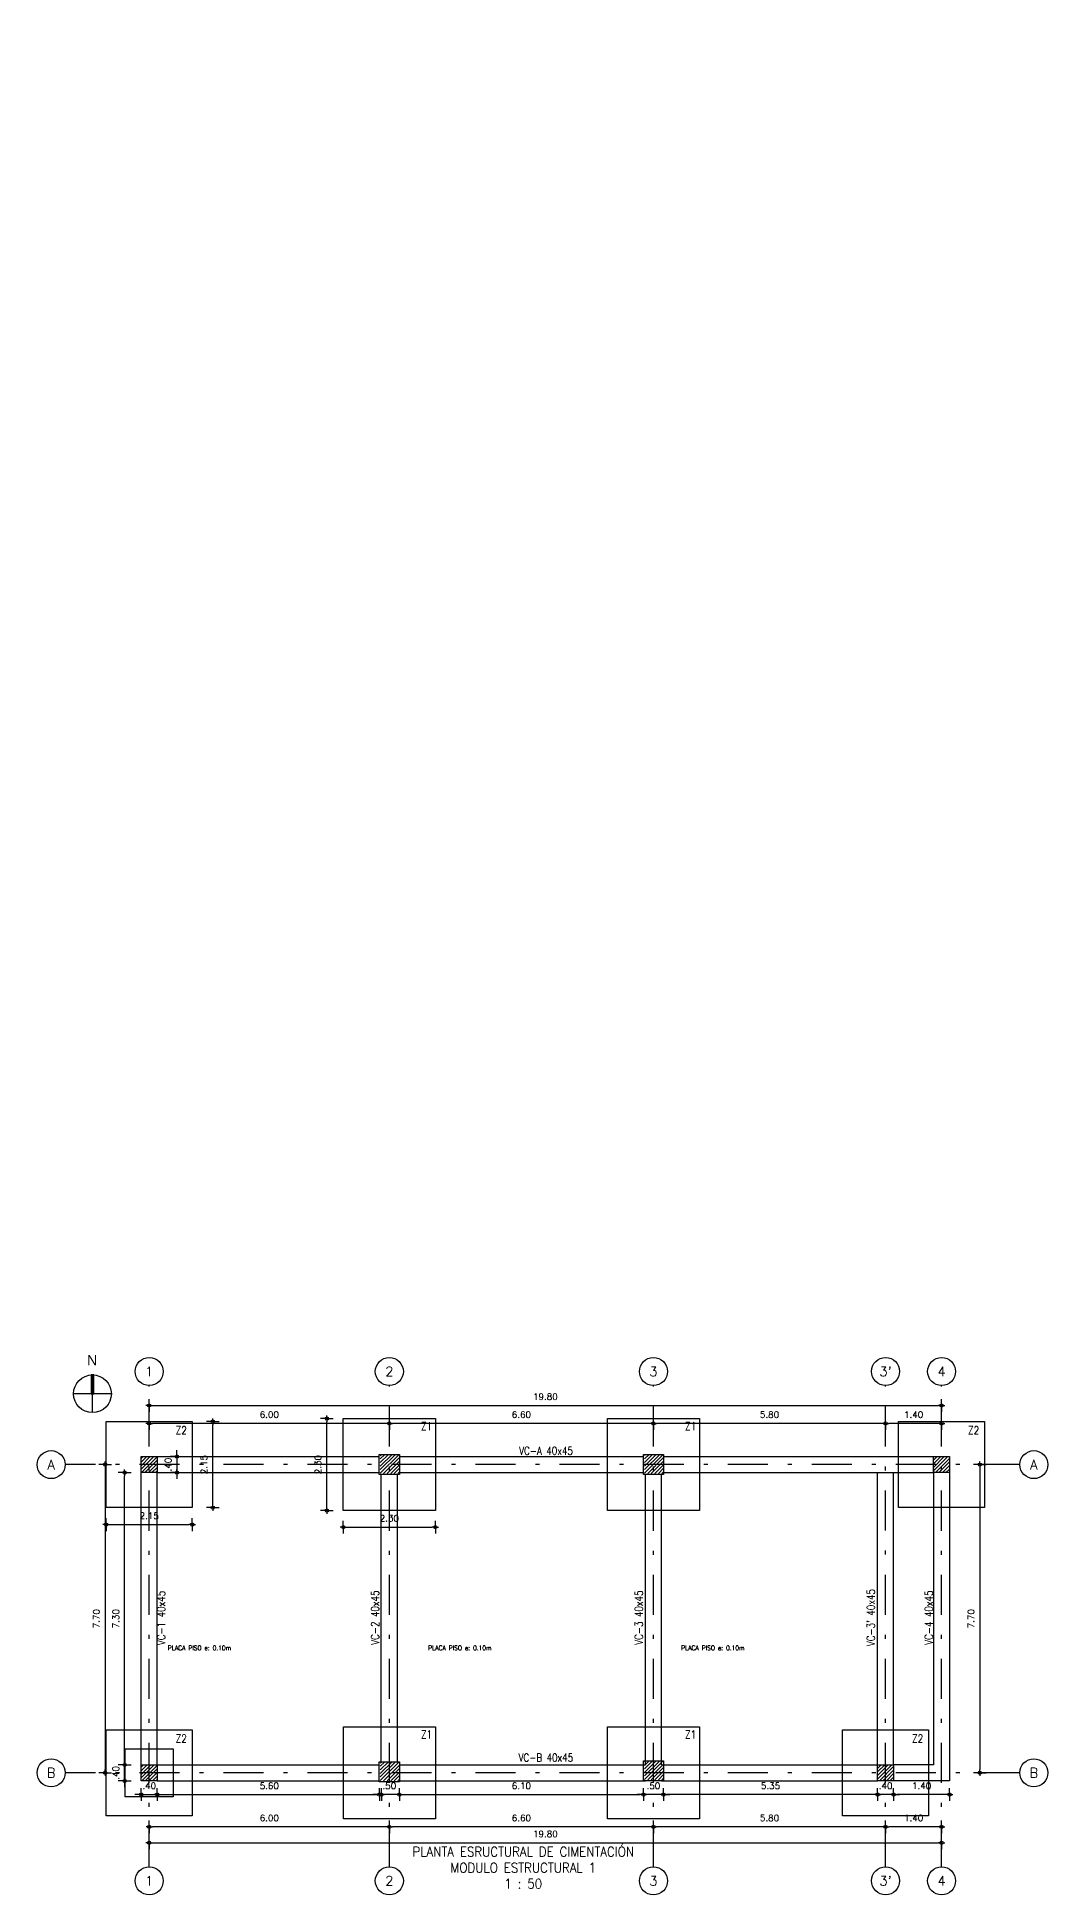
# Model space of a CAD drawing. Header units: feet. Extents: x -398 to 164, y -304 to 319.
# Drawn here: x -13.47 to 11.78, y -94.67 to -48.25 of the extents above; entities that cross this region are included whole.
import ezdxf
from ezdxf.enums import TextEntityAlignment as Align

# ---------------------------------------------------------------- set-up
doc = ezdxf.new("R2010")
doc.units = ezdxf.units.FT
doc.header["$MEASUREMENT"] = 0
doc.linetypes.add('TRAZO_Y_PUNTOX2', pattern=[2, 1, -0.5, 0, -0.5])
doc.layers.get('DEFPOINTS').update_dxf_attribs({"lineweight": 0})
for name, color, linetype in [('A-EJES', 8, 'TRAZO_Y_PUNTOX2'), ('COL-VIS', 1, 'Continuous'), ('DIM', 7, 'Continuous'), ('HATCH-COL', 9, 'Continuous'), ('PROV', 4, 'Continuous'), ('TEXTO', 7, 'Continuous'), ('TX1', 60, 'Continuous'), ('VIGAS', 3, 'Continuous')]:
    doc.layers.add(name, color=color, linetype=linetype)
for name, color, linetype, lineweight in [('A_MURO', 7, 'Continuous', 40), ('A_TEXT', 154, 'Continuous', 0), ('A_TEXT-SIMB', 195, 'Continuous', 20), ('TX', 60, 'Continuous', 0)]:
    doc.layers.add(name, color=color, linetype=linetype, lineweight=lineweight)
doc.styles.add('ARIAL', font='arial.ttf')
doc.styles.add('D100N', font='romans.shx', dxfattribs={"height": 0.16})
doc.styles.add('D200N', font='romans.shx', dxfattribs={"width": 0.9, "height": 0.32})
doc.styles.add('ROMANS', font='romans.shx', dxfattribs={"width": 0.9})
doc.styles.add('SETEYCO', font='ROMANS.shx', dxfattribs={"width": 0.9, "height": 0.24})
doc.dimstyles.new('D100', dxfattribs={"dimtxt": 0.15, "dimasz": 0.08, "dimexe": 0, "dimexo": 0, "dimgap": 0.14, "dimtad": 1, "dimzin": 4, "dimdsep": 46, "dimtxsty": 'D100N', "dimblk1": 'DIMBLK', "dimblk2": 'DIMBLK', "dimsah": 1, "dimcen": 0.09, "dimse1": 1, "dimse2": 1, "dimclrd": 9, "dimclre": 256, "dimclrt": 256, "dimadec": 0, "dimazin": 0, "dimtfac": 6, "dimtix": 1, "dimtmove": 2, "dimatfit": 3, "dimfxl": 1, "dimtvp": 0.466667, "dimtolj": 1, "dimtzin": 4, "dimarcsym": 0})

# ---------------------------------------------------------------- blocks, each defined once
blk = doc.blocks.new('DIMBLK')
for q in [(0, 2), (0, -2), (-1, 0), (1, 0)]:
    blk.add_line((0, 0), q)
blk.add_circle((0, 0), 0.5)
blk = doc.blocks.new('*D98')
at = {"layer": 'DEFPOINTS', "color": 0, "transparency": 16777216}
for p in [(-11.189, -83.923), (-11.774, -91.624), (-10.224, -91.624)]:
    blk.add_point(p, dxfattribs=at)
at = {"layer": 'DIM', "color": 9, "lineweight": -2, "transparency": 16777216}
blk.add_line((-11.774, -84.003), (-11.774, -91.544), dxfattribs=at)
at = {"layer": 'DIM', "color": 9, "lineweight": -2, "transparency": 16777216, "xscale": 0.08, "yscale": 0.08, "zscale": 0.08}
for p, rotation in [((-11.774, -83.923), 90), ((-11.774, -91.624), 270)]:
    blk.add_blockref('DIMBLK', p, dxfattribs=dict(at, rotation=rotation))
at = {"layer": 'DIM', "transparency": 16777216, "insert": (-11.994, -87.774), "char_height": 0.16, "attachment_point": 5, "rotation": 90, "style": 'D100N'}
blk.add_mtext('\\A1;7.70', dxfattribs=at)
blk = doc.blocks.new('*D99')
at = {"layer": 'DEFPOINTS', "color": 0, "transparency": 16777216}
for p in [(10.092, -83.923), (9.427, -91.624), (10.082, -91.624)]:
    blk.add_point(p, dxfattribs=at)
at = {"layer": 'DIM', "color": 9, "lineweight": -2, "transparency": 16777216}
blk.add_line((10.082, -84.003), (10.082, -91.544), dxfattribs=at)
at = {"layer": 'DIM', "color": 9, "lineweight": -2, "transparency": 16777216, "xscale": 0.08, "yscale": 0.08, "zscale": 0.08}
for p, rotation in [((10.082, -83.923), 90), ((10.082, -91.624), 270)]:
    blk.add_blockref('DIMBLK', p, dxfattribs=dict(at, rotation=rotation))
at = {"layer": 'DIM', "transparency": 16777216, "insert": (9.862, -87.774), "char_height": 0.16, "attachment_point": 5, "rotation": 90, "style": 'D100N'}
blk.add_mtext('\\A1;7.70', dxfattribs=at)
blk = doc.blocks.new('*D100')
at = {"layer": 'DEFPOINTS', "color": 0, "transparency": 16777216}
for p in [(7.727, -91.772), (9.126, -91.624), (7.727, -92.974)]:
    blk.add_point(p, dxfattribs=at)
at = {"layer": 'DIM', "color": 9, "lineweight": -2, "transparency": 16777216}
blk.add_line((9.046, -92.974), (7.807, -92.974), dxfattribs=at)
at = {"layer": 'DIM', "color": 9, "lineweight": -2, "transparency": 16777216, "xscale": 0.08, "yscale": 0.08, "zscale": 0.08, "rotation": 180}
blk.add_blockref('DIMBLK', (7.727, -92.974), dxfattribs=at)
at = {"layer": 'DIM', "color": 9, "lineweight": -2, "transparency": 16777216, "xscale": 0.08, "yscale": 0.08, "zscale": 0.08}
blk.add_blockref('DIMBLK', (9.126, -92.974), dxfattribs=at)
at = {"layer": 'DIM', "transparency": 16777216, "insert": (8.427, -92.754), "char_height": 0.16, "attachment_point": 5, "style": 'D100N'}
blk.add_mtext('\\A1;1.40', dxfattribs=at)
blk = doc.blocks.new('*D101')
at = {"layer": 'DEFPOINTS', "color": 0, "transparency": 16777216}
for p in [(1.926, -91.773), (7.727, -91.772), (1.926, -92.974)]:
    blk.add_point(p, dxfattribs=at)
at = {"layer": 'DIM', "color": 9, "lineweight": -2, "transparency": 16777216}
blk.add_line((7.647, -92.974), (2.006, -92.974), dxfattribs=at)
at = {"layer": 'DIM', "color": 9, "lineweight": -2, "transparency": 16777216, "xscale": 0.08, "yscale": 0.08, "zscale": 0.08, "rotation": 180}
blk.add_blockref('DIMBLK', (1.926, -92.974), dxfattribs=at)
at = {"layer": 'DIM', "color": 9, "lineweight": -2, "transparency": 16777216, "xscale": 0.08, "yscale": 0.08, "zscale": 0.08}
blk.add_blockref('DIMBLK', (7.727, -92.974), dxfattribs=at)
at = {"layer": 'DIM', "transparency": 16777216, "insert": (4.827, -92.754), "char_height": 0.16, "attachment_point": 5, "style": 'D100N'}
blk.add_mtext('\\A1;5.80', dxfattribs=at)
blk = doc.blocks.new('*D102')
at = {"layer": 'DEFPOINTS', "color": 0, "transparency": 16777216}
for p in [(-4.673, -91.822), (1.926, -91.773), (-4.673, -92.974)]:
    blk.add_point(p, dxfattribs=at)
at = {"layer": 'DIM', "color": 9, "lineweight": -2, "transparency": 16777216}
blk.add_line((1.846, -92.974), (-4.593, -92.974), dxfattribs=at)
at = {"layer": 'DIM', "color": 9, "lineweight": -2, "transparency": 16777216, "xscale": 0.08, "yscale": 0.08, "zscale": 0.08, "rotation": 180}
blk.add_blockref('DIMBLK', (-4.673, -92.974), dxfattribs=at)
at = {"layer": 'DIM', "color": 9, "lineweight": -2, "transparency": 16777216, "xscale": 0.08, "yscale": 0.08, "zscale": 0.08}
blk.add_blockref('DIMBLK', (1.926, -92.974), dxfattribs=at)
at = {"layer": 'DIM', "transparency": 16777216, "insert": (-1.373, -92.754), "char_height": 0.16, "attachment_point": 5, "style": 'D100N'}
blk.add_mtext('\\A1;6.60', dxfattribs=at)
blk = doc.blocks.new('*D103')
at = {"layer": 'DEFPOINTS', "color": 0, "transparency": 16777216}
for p in [(-10.673, -91.822), (-4.673, -91.822), (-10.673, -92.974)]:
    blk.add_point(p, dxfattribs=at)
at = {"layer": 'DIM', "color": 9, "lineweight": -2, "transparency": 16777216}
blk.add_line((-4.753, -92.974), (-10.593, -92.974), dxfattribs=at)
at = {"layer": 'DIM', "color": 9, "lineweight": -2, "transparency": 16777216, "xscale": 0.08, "yscale": 0.08, "zscale": 0.08, "rotation": 180}
blk.add_blockref('DIMBLK', (-10.673, -92.974), dxfattribs=at)
at = {"layer": 'DIM', "color": 9, "lineweight": -2, "transparency": 16777216, "xscale": 0.08, "yscale": 0.08, "zscale": 0.08}
blk.add_blockref('DIMBLK', (-4.673, -92.974), dxfattribs=at)
at = {"layer": 'DIM', "transparency": 16777216, "insert": (-7.673, -92.754), "char_height": 0.16, "attachment_point": 5, "style": 'D100N'}
blk.add_mtext('\\A1;6.00', dxfattribs=at)
blk = doc.blocks.new('*D104')
at = {"layer": 'DEFPOINTS', "color": 0, "transparency": 16777216}
for p in [(-10.674, -91.822), (9.126, -91.624), (9.126, -93.372)]:
    blk.add_point(p, dxfattribs=at)
at = {"layer": 'DIM', "color": 9, "lineweight": -2, "transparency": 16777216}
blk.add_line((-10.594, -93.372), (9.046, -93.372), dxfattribs=at)
at = {"layer": 'DIM', "color": 9, "lineweight": -2, "transparency": 16777216, "xscale": 0.08, "yscale": 0.08, "zscale": 0.08, "rotation": 180}
blk.add_blockref('DIMBLK', (-10.674, -93.372), dxfattribs=at)
at = {"layer": 'DIM', "color": 9, "lineweight": -2, "transparency": 16777216, "xscale": 0.08, "yscale": 0.08, "zscale": 0.08}
blk.add_blockref('DIMBLK', (9.126, -93.372), dxfattribs=at)
at = {"layer": 'DIM', "transparency": 16777216, "insert": (-0.774, -93.152), "char_height": 0.16, "attachment_point": 5, "style": 'D100N'}
blk.add_mtext('\\A1;19.80', dxfattribs=at)
blk = doc.blocks.new('*D105')
at = {"layer": 'DEFPOINTS', "color": 0, "transparency": 16777216}
for p in [(-4.673, -82.894), (-4.673, -83.722), (1.926, -83.774)]:
    blk.add_point(p, dxfattribs=at)
at = {"layer": 'DIM', "color": 9, "lineweight": -2, "transparency": 16777216}
blk.add_line((1.846, -82.894), (-4.593, -82.894), dxfattribs=at)
at = {"layer": 'DIM', "color": 9, "lineweight": -2, "transparency": 16777216, "xscale": 0.08, "yscale": 0.08, "zscale": 0.08, "rotation": 180}
blk.add_blockref('DIMBLK', (-4.673, -82.894), dxfattribs=at)
at = {"layer": 'DIM', "color": 9, "lineweight": -2, "transparency": 16777216, "xscale": 0.08, "yscale": 0.08, "zscale": 0.08}
blk.add_blockref('DIMBLK', (1.926, -82.894), dxfattribs=at)
at = {"layer": 'DIM', "transparency": 16777216, "insert": (-1.373, -82.674), "char_height": 0.16, "attachment_point": 5, "style": 'D100N'}
blk.add_mtext('\\A1;6.60', dxfattribs=at)
blk = doc.blocks.new('*D106')
at = {"layer": 'DEFPOINTS', "color": 0, "transparency": 16777216}
for p in [(9.126, -82.446), (-10.674, -83.622), (9.126, -83.774)]:
    blk.add_point(p, dxfattribs=at)
at = {"layer": 'DIM', "color": 9, "lineweight": -2, "transparency": 16777216}
blk.add_line((-10.594, -82.446), (9.046, -82.446), dxfattribs=at)
at = {"layer": 'DIM', "color": 9, "lineweight": -2, "transparency": 16777216, "xscale": 0.08, "yscale": 0.08, "zscale": 0.08, "rotation": 180}
blk.add_blockref('DIMBLK', (-10.674, -82.446), dxfattribs=at)
at = {"layer": 'DIM', "color": 9, "lineweight": -2, "transparency": 16777216, "xscale": 0.08, "yscale": 0.08, "zscale": 0.08}
blk.add_blockref('DIMBLK', (9.126, -82.446), dxfattribs=at)
at = {"layer": 'DIM', "transparency": 16777216, "insert": (-0.774, -82.226), "char_height": 0.16, "attachment_point": 5, "style": 'D100N'}
blk.add_mtext('\\A1;19.80', dxfattribs=at)
blk = doc.blocks.new('*D107')
at = {"layer": 'DEFPOINTS', "color": 0, "transparency": 16777216}
for p in [(-10.674, -82.894), (-10.674, -83.622), (-4.673, -83.722)]:
    blk.add_point(p, dxfattribs=at)
at = {"layer": 'DIM', "color": 9, "lineweight": -2, "transparency": 16777216}
blk.add_line((-4.753, -82.894), (-10.594, -82.894), dxfattribs=at)
at = {"layer": 'DIM', "color": 9, "lineweight": -2, "transparency": 16777216, "xscale": 0.08, "yscale": 0.08, "zscale": 0.08, "rotation": 180}
blk.add_blockref('DIMBLK', (-10.674, -82.894), dxfattribs=at)
at = {"layer": 'DIM', "color": 9, "lineweight": -2, "transparency": 16777216, "xscale": 0.08, "yscale": 0.08, "zscale": 0.08}
blk.add_blockref('DIMBLK', (-4.673, -82.894), dxfattribs=at)
at = {"layer": 'DIM', "transparency": 16777216, "insert": (-7.673, -82.674), "char_height": 0.16, "attachment_point": 5, "style": 'D100N'}
blk.add_mtext('\\A1;6.00', dxfattribs=at)
blk = doc.blocks.new('Norte CDI')
at = {"layer": 'PROV'}
h = blk.add_hatch(color=256, dxfattribs=at)
h.dxf.hatch_style = 1
edge = h.paths.add_edge_path()
edge.add_arc((0, 0), 0.674, 85.74512, 94.25488)
edge.add_line((-0.05, 0.672), (-0.05, 0))
edge.add_line((-0.05, 0), (0.05, 0))
edge.add_line((0.05, 0), (0.05, 0.672))
for p, q in [((0.674, 0), (-0.674, 0)), ((0, -0.674), (0, 0))]:
    blk.add_line(p, q, dxfattribs=at)
blk.add_lwpolyline([(0.05, 0.672, 0.037148), (-0.05, 0.672), (-0.05, 0), (0.05, 0)], format="xyb", close=True, dxfattribs=at)
blk.add_circle((0, 0), 0.674, dxfattribs=at)
blk = doc.blocks.new('NORTE')
at = {"layer": 'A_MURO'}
blk.add_line((0.65, 0), (1.3, 0), dxfattribs=at)
at = {"layer": 'A_TEXT-SIMB'}
for p, q in [((0.65, 0.65), (0.65, -0.65)), ((0, 0), (0.65, 0))]:
    blk.add_line(p, q, dxfattribs=at)
blk.add_circle((0.65, 0), 0.65, dxfattribs=at)
at = {"layer": 'A_TEXT', "style": 'ARIAL'}
blk.add_attdef('N', text='', height=0.35, dxfattribs=at).set_placement((1.53, -0.165), align=Align.CENTER)
blk = doc.blocks.new('EJE-90', base_point=(0, -0.23))
blk.add_circle((0, 0.12), 0.35)
at = {"style": 'SETEYCO'}
blk.add_attdef('ID-EJEJE', text='', height=0.24, dxfattribs=at).set_placement((0, 0), align=Align.CENTER)
blk = doc.blocks.new('*D223')
at = {"layer": 'DEFPOINTS', "color": 0, "transparency": 16777216}
for p in [(-10.824, -83.722), (-10.874, -84.122), (-9.98, -84.122)]:
    blk.add_point(p, dxfattribs=at)
at = {"layer": 'DIM', "color": 9, "lineweight": -2, "transparency": 16777216}
for p, q in [((-9.98, -83.642), (-9.98, -83.562)), ((-9.98, -83.722), (-9.98, -84.122)), ((-9.98, -84.202), (-9.98, -84.282))]:
    blk.add_line(p, q, dxfattribs=at)
at = {"layer": 'DIM', "color": 9, "lineweight": -2, "transparency": 16777216, "xscale": 0.08, "yscale": 0.08, "zscale": 0.08}
for p, rotation in [((-9.98, -83.722), 270), ((-9.98, -84.122), 90)]:
    blk.add_blockref('DIMBLK', p, dxfattribs=dict(at, rotation=rotation))
at = {"layer": 'DIM', "transparency": 16777216, "insert": (-10.2, -83.922), "char_height": 0.16, "attachment_point": 5, "rotation": 90, "style": 'D100N'}
blk.add_mtext('\\A1;.40', dxfattribs=at)
blk = doc.blocks.new('*D251')
at = {"layer": 'DEFPOINTS', "color": 0, "transparency": 16777216}
for p in [(-11.287, -84.122), (-10.874, -84.122), (-10.873, -91.426)]:
    blk.add_point(p, dxfattribs=at)
at = {"layer": 'DIM', "color": 9, "lineweight": -2, "transparency": 16777216}
blk.add_line((-11.287, -91.346), (-11.287, -84.202), dxfattribs=at)
at = {"layer": 'DIM', "color": 9, "lineweight": -2, "transparency": 16777216, "xscale": 0.08, "yscale": 0.08, "zscale": 0.08}
for p, rotation in [((-11.287, -84.122), 90), ((-11.287, -91.426), 270)]:
    blk.add_blockref('DIMBLK', p, dxfattribs=dict(at, rotation=rotation))
at = {"layer": 'DIM', "transparency": 16777216, "insert": (-11.507, -87.774), "char_height": 0.16, "attachment_point": 5, "rotation": 90, "style": 'D100N'}
blk.add_mtext('\\A1;7.30', dxfattribs=at)
blk = doc.blocks.new('*D252')
at = {"layer": 'DEFPOINTS', "color": 0, "transparency": 16777216}
for p in [(-11.287, -91.426), (-10.873, -91.426), (-10.873, -91.826)]:
    blk.add_point(p, dxfattribs=at)
at = {"layer": 'DIM', "color": 9, "lineweight": -2, "transparency": 16777216}
for p, q in [((-11.287, -91.346), (-11.287, -91.266)), ((-11.287, -91.826), (-11.287, -91.426)), ((-11.287, -91.906), (-11.287, -91.986))]:
    blk.add_line(p, q, dxfattribs=at)
at = {"layer": 'DIM', "color": 9, "lineweight": -2, "transparency": 16777216, "xscale": 0.08, "yscale": 0.08, "zscale": 0.08}
for p, rotation in [((-11.287, -91.426), 270), ((-11.287, -91.826), 90)]:
    blk.add_blockref('DIMBLK', p, dxfattribs=dict(at, rotation=rotation))
at = {"layer": 'DIM', "transparency": 16777216, "insert": (-11.507, -91.626), "char_height": 0.16, "attachment_point": 5, "rotation": 90, "style": 'D100N'}
blk.add_mtext('\\A1;.40', dxfattribs=at)
blk = doc.blocks.new('*D253')
at = {"layer": 'DEFPOINTS', "color": 0, "transparency": 16777216}
for p in [(-10.873, -91.826), (-10.473, -91.826), (-10.473, -92.169)]:
    blk.add_point(p, dxfattribs=at)
at = {"layer": 'DIM', "color": 9, "lineweight": -2, "transparency": 16777216}
for p, q in [((-10.953, -92.169), (-11.033, -92.169)), ((-10.873, -92.169), (-10.473, -92.169)), ((-10.393, -92.169), (-10.313, -92.169))]:
    blk.add_line(p, q, dxfattribs=at)
at = {"layer": 'DIM', "color": 9, "lineweight": -2, "transparency": 16777216, "xscale": 0.08, "yscale": 0.08, "zscale": 0.08}
blk.add_blockref('DIMBLK', (-10.873, -92.169), dxfattribs=at)
at = {"layer": 'DIM', "color": 9, "lineweight": -2, "transparency": 16777216, "xscale": 0.08, "yscale": 0.08, "zscale": 0.08, "rotation": 180}
blk.add_blockref('DIMBLK', (-10.473, -92.169), dxfattribs=at)
at = {"layer": 'DIM', "transparency": 16777216, "insert": (-10.673, -91.949), "char_height": 0.16, "attachment_point": 5, "style": 'D100N'}
blk.add_mtext('\\A1;.40', dxfattribs=at)
blk = doc.blocks.new('*D254')
at = {"layer": 'DEFPOINTS', "color": 0, "transparency": 16777216}
for p in [(-4.873, 0), (-10.473, -91.826), (-4.873, -92.169)]:
    blk.add_point(p, dxfattribs=at)
at = {"layer": 'DIM', "color": 9, "lineweight": -2, "transparency": 16777216}
blk.add_line((-10.393, -92.169), (-4.953, -92.169), dxfattribs=at)
at = {"layer": 'DIM', "color": 9, "lineweight": -2, "transparency": 16777216, "xscale": 0.08, "yscale": 0.08, "zscale": 0.08, "rotation": 180}
blk.add_blockref('DIMBLK', (-10.473, -92.169), dxfattribs=at)
at = {"layer": 'DIM', "color": 9, "lineweight": -2, "transparency": 16777216, "xscale": 0.08, "yscale": 0.08, "zscale": 0.08}
blk.add_blockref('DIMBLK', (-4.873, -92.169), dxfattribs=at)
at = {"layer": 'DIM', "transparency": 16777216, "insert": (-7.673, -91.949), "char_height": 0.16, "attachment_point": 5, "style": 'D100N'}
blk.add_mtext('\\A1;5.60', dxfattribs=at)
blk = doc.blocks.new('*D255')
at = {"layer": 'DEFPOINTS', "color": 0, "transparency": 16777216}
for p in [(-4.923, -91.825), (-4.423, -91.824), (-4.923, -92.169)]:
    blk.add_point(p, dxfattribs=at)
at = {"layer": 'DIM', "color": 9, "lineweight": -2, "transparency": 16777216}
for p, q in [((-5.003, -92.169), (-5.083, -92.169)), ((-4.423, -92.169), (-4.923, -92.169)), ((-4.343, -92.169), (-4.263, -92.169))]:
    blk.add_line(p, q, dxfattribs=at)
at = {"layer": 'DIM', "color": 9, "lineweight": -2, "transparency": 16777216, "xscale": 0.08, "yscale": 0.08, "zscale": 0.08}
blk.add_blockref('DIMBLK', (-4.923, -92.169), dxfattribs=at)
at = {"layer": 'DIM', "color": 9, "lineweight": -2, "transparency": 16777216, "xscale": 0.08, "yscale": 0.08, "zscale": 0.08, "rotation": 180}
blk.add_blockref('DIMBLK', (-4.423, -92.169), dxfattribs=at)
at = {"layer": 'DIM', "transparency": 16777216, "insert": (-4.673, -91.949), "char_height": 0.16, "attachment_point": 5, "style": 'D100N'}
blk.add_mtext('\\A1;.50', dxfattribs=at)
blk = doc.blocks.new('*D256')
at = {"layer": 'DEFPOINTS', "color": 0, "transparency": 16777216}
for p in [(-4.423, -91.847), (1.676, -91.823), (1.676, -92.169)]:
    blk.add_point(p, dxfattribs=at)
at = {"layer": 'DIM', "color": 9, "lineweight": -2, "transparency": 16777216}
blk.add_line((-4.343, -92.169), (1.596, -92.169), dxfattribs=at)
at = {"layer": 'DIM', "color": 9, "lineweight": -2, "transparency": 16777216, "xscale": 0.08, "yscale": 0.08, "zscale": 0.08, "rotation": 180}
blk.add_blockref('DIMBLK', (-4.423, -92.169), dxfattribs=at)
at = {"layer": 'DIM', "color": 9, "lineweight": -2, "transparency": 16777216, "xscale": 0.08, "yscale": 0.08, "zscale": 0.08}
blk.add_blockref('DIMBLK', (1.676, -92.169), dxfattribs=at)
at = {"layer": 'DIM', "transparency": 16777216, "insert": (-1.373, -91.949), "char_height": 0.16, "attachment_point": 5, "style": 'D100N'}
blk.add_mtext('\\A1;6.10', dxfattribs=at)
blk = doc.blocks.new('*D257')
at = {"layer": 'DEFPOINTS', "color": 0, "transparency": 16777216}
for p in [(1.676, -91.824), (2.176, -91.823), (1.676, -92.169)]:
    blk.add_point(p, dxfattribs=at)
at = {"layer": 'DIM', "color": 9, "lineweight": -2, "transparency": 16777216}
for p, q in [((1.596, -92.169), (1.516, -92.169)), ((2.176, -92.169), (1.676, -92.169)), ((2.256, -92.169), (2.336, -92.169))]:
    blk.add_line(p, q, dxfattribs=at)
at = {"layer": 'DIM', "color": 9, "lineweight": -2, "transparency": 16777216, "xscale": 0.08, "yscale": 0.08, "zscale": 0.08}
blk.add_blockref('DIMBLK', (1.676, -92.169), dxfattribs=at)
at = {"layer": 'DIM', "color": 9, "lineweight": -2, "transparency": 16777216, "xscale": 0.08, "yscale": 0.08, "zscale": 0.08, "rotation": 180}
blk.add_blockref('DIMBLK', (2.176, -92.169), dxfattribs=at)
at = {"layer": 'DIM', "transparency": 16777216, "insert": (1.926, -91.949), "char_height": 0.16, "attachment_point": 5, "style": 'D100N'}
blk.add_mtext('\\A1;.50', dxfattribs=at)
blk = doc.blocks.new('*D258')
at = {"layer": 'DEFPOINTS', "color": 0, "transparency": 16777216}
for p in [(2.176, -91.823), (7.527, -91.823), (2.176, -92.169)]:
    blk.add_point(p, dxfattribs=at)
at = {"layer": 'DIM', "color": 9, "lineweight": -2, "transparency": 16777216}
blk.add_line((7.447, -92.169), (2.256, -92.169), dxfattribs=at)
at = {"layer": 'DIM', "color": 9, "lineweight": -2, "transparency": 16777216, "xscale": 0.08, "yscale": 0.08, "zscale": 0.08, "rotation": 180}
blk.add_blockref('DIMBLK', (2.176, -92.169), dxfattribs=at)
at = {"layer": 'DIM', "color": 9, "lineweight": -2, "transparency": 16777216, "xscale": 0.08, "yscale": 0.08, "zscale": 0.08}
blk.add_blockref('DIMBLK', (7.527, -92.169), dxfattribs=at)
at = {"layer": 'DIM', "transparency": 16777216, "insert": (4.852, -91.949), "char_height": 0.16, "attachment_point": 5, "style": 'D100N'}
blk.add_mtext('\\A1;5.35', dxfattribs=at)
blk = doc.blocks.new('*D259')
at = {"layer": 'DEFPOINTS', "color": 0, "transparency": 16777216}
for p in [(7.527, -91.823), (7.927, -91.822), (7.527, -92.169)]:
    blk.add_point(p, dxfattribs=at)
at = {"layer": 'DIM', "color": 9, "lineweight": -2, "transparency": 16777216}
for p, q in [((7.447, -92.169), (7.367, -92.169)), ((7.927, -92.169), (7.527, -92.169)), ((8.007, -92.169), (8.087, -92.169))]:
    blk.add_line(p, q, dxfattribs=at)
at = {"layer": 'DIM', "color": 9, "lineweight": -2, "transparency": 16777216, "xscale": 0.08, "yscale": 0.08, "zscale": 0.08}
blk.add_blockref('DIMBLK', (7.527, -92.169), dxfattribs=at)
at = {"layer": 'DIM', "color": 9, "lineweight": -2, "transparency": 16777216, "xscale": 0.08, "yscale": 0.08, "zscale": 0.08, "rotation": 180}
blk.add_blockref('DIMBLK', (7.927, -92.169), dxfattribs=at)
at = {"layer": 'DIM', "transparency": 16777216, "insert": (7.727, -91.949), "char_height": 0.16, "attachment_point": 5, "style": 'D100N'}
blk.add_mtext('\\A1;.40', dxfattribs=at)
blk = doc.blocks.new('*D260')
at = {"layer": 'DEFPOINTS', "color": 0, "transparency": 16777216}
for p in [(7.927, -91.824), (9.326, -91.824), (7.927, -92.169)]:
    blk.add_point(p, dxfattribs=at)
at = {"layer": 'DIM', "color": 9, "lineweight": -2, "transparency": 16777216}
blk.add_line((9.246, -92.169), (8.007, -92.169), dxfattribs=at)
at = {"layer": 'DIM', "color": 9, "lineweight": -2, "transparency": 16777216, "xscale": 0.08, "yscale": 0.08, "zscale": 0.08, "rotation": 180}
blk.add_blockref('DIMBLK', (7.927, -92.169), dxfattribs=at)
at = {"layer": 'DIM', "color": 9, "lineweight": -2, "transparency": 16777216, "xscale": 0.08, "yscale": 0.08, "zscale": 0.08}
blk.add_blockref('DIMBLK', (9.326, -92.169), dxfattribs=at)
at = {"layer": 'DIM', "transparency": 16777216, "insert": (8.627, -91.949), "char_height": 0.16, "attachment_point": 5, "style": 'D100N'}
blk.add_mtext('\\A1;1.40', dxfattribs=at)
blk = doc.blocks.new('*D261')
at = {"layer": 'DEFPOINTS', "color": 0, "transparency": 16777216}
for p in [(1.926, -82.894), (1.926, -83.723), (7.727, -83.723)]:
    blk.add_point(p, dxfattribs=at)
at = {"layer": 'DIM', "color": 9, "lineweight": -2, "transparency": 16777216}
blk.add_line((7.647, -82.894), (2.006, -82.894), dxfattribs=at)
at = {"layer": 'DIM', "color": 9, "lineweight": -2, "transparency": 16777216, "xscale": 0.08, "yscale": 0.08, "zscale": 0.08, "rotation": 180}
blk.add_blockref('DIMBLK', (1.926, -82.894), dxfattribs=at)
at = {"layer": 'DIM', "color": 9, "lineweight": -2, "transparency": 16777216, "xscale": 0.08, "yscale": 0.08, "zscale": 0.08}
blk.add_blockref('DIMBLK', (7.727, -82.894), dxfattribs=at)
at = {"layer": 'DIM', "transparency": 16777216, "insert": (4.827, -82.674), "char_height": 0.16, "attachment_point": 5, "style": 'D100N'}
blk.add_mtext('\\A1;5.80', dxfattribs=at)
blk = doc.blocks.new('*D262')
at = {"layer": 'DEFPOINTS', "color": 0, "transparency": 16777216}
for p in [(7.727, -82.894), (7.727, -83.723), (9.126, -83.723)]:
    blk.add_point(p, dxfattribs=at)
at = {"layer": 'DIM', "color": 9, "lineweight": -2, "transparency": 16777216}
blk.add_line((9.046, -82.894), (7.807, -82.894), dxfattribs=at)
at = {"layer": 'DIM', "color": 9, "lineweight": -2, "transparency": 16777216, "xscale": 0.08, "yscale": 0.08, "zscale": 0.08, "rotation": 180}
blk.add_blockref('DIMBLK', (7.727, -82.894), dxfattribs=at)
at = {"layer": 'DIM', "color": 9, "lineweight": -2, "transparency": 16777216, "xscale": 0.08, "yscale": 0.08, "zscale": 0.08}
blk.add_blockref('DIMBLK', (9.126, -82.894), dxfattribs=at)
at = {"layer": 'DIM', "transparency": 16777216, "insert": (8.427, -82.674), "char_height": 0.16, "attachment_point": 5, "style": 'D100N'}
blk.add_mtext('\\A1;1.40', dxfattribs=at)
blk = doc.blocks.new('*D339')
at = {"layer": 'DEFPOINTS', "color": 0, "transparency": 16777216}
for p in [(-5.823, -85.072), (-3.523, -85.072), (-3.523, -85.487)]:
    blk.add_point(p, dxfattribs=at)
at = {"layer": 'DIM', "color": 9, "lineweight": -2, "transparency": 16777216}
blk.add_line((-5.743, -85.487), (-3.603, -85.487), dxfattribs=at)
at = {"layer": 'DIM', "color": 9, "lineweight": -2, "transparency": 16777216, "xscale": 0.08, "yscale": 0.08, "zscale": 0.08, "rotation": 180}
blk.add_blockref('DIMBLK', (-5.823, -85.487), dxfattribs=at)
at = {"layer": 'DIM', "color": 9, "lineweight": -2, "transparency": 16777216, "xscale": 0.08, "yscale": 0.08, "zscale": 0.08}
blk.add_blockref('DIMBLK', (-3.523, -85.487), dxfattribs=at)
at = {"layer": 'DIM', "transparency": 16777216, "insert": (-4.673, -85.267), "char_height": 0.16, "attachment_point": 5, "style": 'D100N'}
blk.add_mtext('\\A1;2.30', dxfattribs=at)
blk = doc.blocks.new('*D340')
at = {"layer": 'DEFPOINTS', "color": 0, "transparency": 16777216}
for p in [(-6.234, -82.772), (-5.823, -82.772), (-5.823, -85.072)]:
    blk.add_point(p, dxfattribs=at)
at = {"layer": 'DIM', "color": 9, "lineweight": -2, "transparency": 16777216}
blk.add_line((-6.234, -84.992), (-6.234, -82.852), dxfattribs=at)
at = {"layer": 'DIM', "color": 9, "lineweight": -2, "transparency": 16777216, "xscale": 0.08, "yscale": 0.08, "zscale": 0.08}
for p, rotation in [((-6.234, -82.772), 90), ((-6.234, -85.072), 270)]:
    blk.add_blockref('DIMBLK', p, dxfattribs=dict(at, rotation=rotation))
at = {"layer": 'DIM', "transparency": 16777216, "insert": (-6.454, -83.922), "char_height": 0.16, "attachment_point": 5, "rotation": 90, "style": 'D100N'}
blk.add_mtext('\\A1;2.30', dxfattribs=at)
blk = doc.blocks.new('*D341')
at = {"layer": 'DEFPOINTS', "color": 0, "transparency": 16777216}
for p in [(-11.749, -84.998), (-9.599, -84.998), (-9.599, -85.422)]:
    blk.add_point(p, dxfattribs=at)
at = {"layer": 'DIM', "color": 9, "lineweight": -2, "transparency": 16777216}
blk.add_line((-11.669, -85.422), (-9.679, -85.422), dxfattribs=at)
at = {"layer": 'DIM', "color": 9, "lineweight": -2, "transparency": 16777216, "xscale": 0.08, "yscale": 0.08, "zscale": 0.08, "rotation": 180}
blk.add_blockref('DIMBLK', (-11.749, -85.422), dxfattribs=at)
at = {"layer": 'DIM', "color": 9, "lineweight": -2, "transparency": 16777216, "xscale": 0.08, "yscale": 0.08, "zscale": 0.08}
blk.add_blockref('DIMBLK', (-9.599, -85.422), dxfattribs=at)
at = {"layer": 'DIM', "transparency": 16777216, "insert": (-10.674, -85.202), "char_height": 0.16, "attachment_point": 5, "style": 'D100N'}
blk.add_mtext('\\A1;2.15', dxfattribs=at)
blk = doc.blocks.new('*D342')
at = {"layer": 'DEFPOINTS', "color": 0, "transparency": 16777216}
for p in [(-9.599, -82.848), (-9.086, -82.848), (-9.599, -84.998)]:
    blk.add_point(p, dxfattribs=at)
at = {"layer": 'DIM', "color": 9, "lineweight": -2, "transparency": 16777216}
blk.add_line((-9.086, -84.918), (-9.086, -82.928), dxfattribs=at)
at = {"layer": 'DIM', "color": 9, "lineweight": -2, "transparency": 16777216, "xscale": 0.08, "yscale": 0.08, "zscale": 0.08}
for p, rotation in [((-9.086, -82.848), 90), ((-9.086, -84.998), 270)]:
    blk.add_blockref('DIMBLK', p, dxfattribs=dict(at, rotation=rotation))
at = {"layer": 'DIM', "transparency": 16777216, "insert": (-9.306, -83.923), "char_height": 0.16, "attachment_point": 5, "rotation": 90, "style": 'D100N'}
blk.add_mtext('\\A1;2.15', dxfattribs=at)

msp = doc.modelspace()

# ---------------------------------------------------------------- hatches: boundary and pattern name
at = {"layer": 'HATCH-COL'}
h = msp.add_hatch(dxfattribs=at)
h.set_pattern_fill('ANSI31', color=256, scale=0.5)
h.set_pattern_definition([(45, (64.377604, 0.05207), (-0.044194174, 0.044194174), [])])
h.paths.add_polyline_path([(-10.8737, -84.1221), (-10.8737, -83.7221), (-10.4737, -83.7221), (-10.4737, -84.1221)])
h = msp.add_hatch(dxfattribs=at)
h.set_pattern_fill('ANSI31', color=256, scale=0.5)
h.set_pattern_definition([(45, (70.35295, 7.73251), (-0.044194174, 0.044194174), [])])
h.paths.add_polyline_path([(-4.8983, -84.1416), (-4.8983, -83.6666), (-4.4233, -83.6666), (-4.4233, -84.1416)])
h = msp.add_hatch(dxfattribs=at)
h.set_pattern_fill('ANSI31', color=256, scale=0.5)
h.set_pattern_definition([(45, (76.952654, 7.73251), (-0.044194174, 0.044194174), [])])
h.paths.add_polyline_path([(1.7014, -84.1416), (1.7014, -83.6666), (2.1764, -83.6666), (2.1764, -84.1416)])
h = msp.add_hatch(dxfattribs=at)
h.set_pattern_fill('ANSI31', color=256, scale=0.5)
h.set_pattern_definition([(45, (87.517185, 0.87475), (-0.044194174, 0.044194174), [])])
h.paths.add_polyline_path([(8.9264, -84.1233), (8.9264, -83.7233), (9.3264, -83.7233), (9.3264, -84.1233)])
h = msp.add_hatch(dxfattribs=at)
h.set_pattern_fill('ANSI31', color=256, scale=0.5)
h.set_pattern_definition([(45, (69.877936, 0.047994), (-0.044194174, 0.044194174), [])])
h.paths.add_polyline_path([(-10.8733, -91.8261), (-10.8733, -91.4261), (-10.4733, -91.4261), (-10.4733, -91.8261)])
h = msp.add_hatch(dxfattribs=at)
h.set_pattern_fill('ANSI31', color=256, scale=0.5)
h.set_pattern_definition([(45, (70.35295, 0.05207), (-0.044194174, 0.044194174), [])])
h.paths.add_polyline_path([(-4.8983, -91.8221), (-4.8983, -91.3471), (-4.4233, -91.3471), (-4.4233, -91.8221)])
h = msp.add_hatch(dxfattribs=at)
h.set_pattern_fill('ANSI31', color=256, scale=0.5)
h.set_pattern_definition([(45, (76.952654, 0.075987), (-0.044194174, 0.044194174), [])])
h.paths.add_polyline_path([(1.7014, -91.7981), (1.7014, -91.3231), (2.1764, -91.3231), (2.1764, -91.7981)])
h = msp.add_hatch(dxfattribs=at)
h.set_pattern_fill('ANSI31', color=256, scale=0.5)
h.set_pattern_definition([(45, (69.12795, 0.05), (-0.044194174, 0.044194174), [])])
h.paths.add_polyline_path([(7.5267, -91.8241), (7.5267, -91.4241), (7.9267, -91.4241), (7.9267, -91.8241)])

# ---------------------------------------------------------------- linework, layer by layer
at = {"layer": 'A-EJES'}
for points in [[(-10.6737, -93.9741), (-10.6737, -81.9464)], [(-4.6733, -93.9741), (-4.6733, -81.9464)], [(1.9264, -93.9741), (1.9264, -81.9464)], [(7.7267, -93.9733), (7.7267, -81.9456)], [(9.1264, -93.9741), (9.1264, -81.9464)], [(11.0816, -83.9233), (-12.7737, -83.9233)], [(11.0816, -91.6241), (-12.7737, -91.6241)]]:
    msp.add_lwpolyline(points, dxfattribs=at)
at = {"layer": 'COL-VIS'}
for points in [[(-10.8737, -84.1221), (-10.8737, -83.7221), (-10.4737, -83.7221), (-10.4737, -84.1221)], [(-4.9233, -83.6666), (-4.4233, -83.6666), (-4.4233, -84.1666), (-4.9233, -84.1666)], [(1.6764, -83.6666), (2.1764, -83.6666), (2.1764, -84.1666), (1.6764, -84.1666)], [(8.9264, -84.1233), (8.9264, -83.7233), (9.3264, -83.7233), (9.3264, -84.1233)], [(-10.8733, -91.8261), (-10.8733, -91.4261), (-10.4733, -91.4261), (-10.4733, -91.8261)], [(-4.9233, -91.3471), (-4.4233, -91.3471), (-4.4233, -91.8471), (-4.9233, -91.8471)], [(1.6764, -91.3231), (2.1764, -91.3231), (2.1764, -91.8231), (1.6764, -91.8231)], [(7.5267, -91.8223), (7.5267, -91.4223), (7.9267, -91.4223), (7.9267, -91.8223)]]:
    msp.add_lwpolyline(points, close=True, dxfattribs=at)
at = {"layer": 'DIM'}
for points in [[(-11.7487, -82.8477), (-9.5987, -82.8477), (-9.5987, -84.9977), (-11.7487, -84.9977)], [(-5.8233, -82.7721), (-3.5233, -82.7721), (-3.5233, -85.0721), (-5.8233, -85.0721)], [(0.7764, -82.7733), (3.0764, -82.7733), (3.0764, -85.0733), (0.7764, -85.0733)], [(8.0514, -82.8477), (10.2014, -82.8477), (10.2014, -84.9977), (8.0514, -84.9977)], [(-5.8221, -90.4721), (-3.5221, -90.4721), (-3.5221, -92.7721), (-5.8221, -92.7721)], [(0.7764, -90.4741), (3.0764, -90.4741), (3.0764, -92.7741), (0.7764, -92.7741)], [(-11.7487, -90.5517), (-9.5987, -90.5517), (-9.5987, -92.7017), (-11.7487, -92.7017)], [(6.6517, -90.5497), (8.8017, -90.5497), (8.8017, -92.6997), (6.6517, -92.6997)], [(-11.2737, -91.0261), (-10.0737, -91.0261), (-10.0737, -92.2261), (-11.2737, -92.2261)]]:
    msp.add_lwpolyline(points, close=True, dxfattribs=at)
at = {"layer": 'VIGAS'}
for p, q in [((8.9264, -84.0253), (8.9264, -91.4211)), ((8.9264, -91.4211), (7.9267, -91.4223))]:
    msp.add_line(p, q, dxfattribs=at)
for points in [[(-10.4737, -83.7221), (-4.9233, -83.7221)], [(-4.4233, -83.7221), (1.6764, -83.7233)], [(2.1764, -83.7233), (8.9264, -83.7233)], [(-10.8733, -91.4582), (-10.8737, -84.1221)], [(-10.4733, -91.4261), (-10.4737, -84.1221)], [(-10.4737, -84.1221), (-4.9233, -84.1221)], [(-4.8733, -91.3471), (-4.8733, -84.1666)], [(-4.4733, -91.3471), (-4.4733, -84.1666)], [(-4.4233, -84.1221), (1.6764, -84.1221)], [(1.7264, -91.4241), (1.7264, -84.1666)], [(2.1264, -91.4231), (2.1264, -84.1666)], [(2.1764, -84.1233), (8.9264, -84.1233)], [(7.5267, -91.4241), (7.5267, -84.1233)], [(9.3264, -84.1233), (9.3264, -91.8241), (7.9267, -91.8241)], [(7.9267, -91.4241), (7.9267, -84.1233)], [(-10.4733, -91.4229), (-4.9233, -91.4221)], [(-4.4233, -91.4241), (1.7266, -91.4231)], [(2.1264, -91.4231), (7.5267, -91.4223)], [(-10.4733, -91.8261), (-4.9233, -91.8252)], [(-4.4233, -91.8241), (1.7266, -91.8231)], [(2.1266, -91.8241), (7.5267, -91.8233)]]:
    msp.add_lwpolyline(points, dxfattribs=at)

# ---------------------------------------------------------------- block references
ref = msp.add_blockref('NORTE', (-12.0909, -82.6248), dxfattribs=dict(xscale=0.7257532145892043, yscale=0.7257532145892043, zscale=0.7257532145892043, rotation=90))
ref.add_attrib('N', 'N', dxfattribs={"layer": 'A_TEXT', "height": 0.254, "style": 'ARIAL'}).set_placement((-11.9714, -81.5144), align=Align.BOTTOM_RIGHT)
for p, values in [((-10.6737, -81.9464), {'ID-EJEJE': '1'}), ((-4.6733, -81.9464), {'ID-EJEJE': '2'}), ((1.9264, -81.9464), {'ID-EJEJE': '3'}), ((7.7267, -81.9456), {'ID-EJEJE': "3'"}), ((9.1264, -81.9464), {'ID-EJEJE': '4'}), ((-13.1237, -84.2733), {'ID-EJEJE': 'A'}), ((11.4316, -84.2733), {'ID-EJEJE': 'A'}), ((-13.1237, -91.9741), {'ID-EJEJE': 'B'}), ((11.4316, -91.9741), {'ID-EJEJE': 'B'}), ((-10.6737, -94.6741), {'ID-EJEJE': '1'}), ((-4.6733, -94.6741), {'ID-EJEJE': '2'}), ((1.9264, -94.6741), {'ID-EJEJE': '3'}), ((7.7267, -94.6733), {'ID-EJEJE': "3'"}), ((9.1264, -94.6741), {'ID-EJEJE': '4'})]:
    msp.add_blockref('EJE-90', p).add_auto_attribs(values)
at = {"layer": 'PROV', "xscale": 0.6999999999999993, "yscale": 0.6999999999999993, "zscale": 0.6999999999999993}
msp.add_blockref('Norte CDI', (-12.0909, -82.1531), dxfattribs=at)

# ---------------------------------------------------------------- texts
at = {"layer": 'TEXTO', "char_height": 0.12, "attachment_point": 1, "style": 'D200N'}
for insert in [(-8.9252, -88.4438), (-2.4183, -88.4438), (3.9033, -88.4438)]:
    msp.add_mtext('\\pxi-10.692;PLACA PISO e: 0.10m', dxfattribs=dict(at, insert=insert))
at = {"layer": 'TX', "insert": (-1.3272, -93.9957), "char_height": 0.24, "attachment_point": 5, "style": 'SETEYCO'}
msp.add_mtext('PLANTA ESRUCTURAL DE CIMENTACIÓN\\PMODULO ESTRUCTURAL 1\\P1 : 50', dxfattribs=at)
at = {"layer": 'TX1', "style": 'ROMANS', "width": 0.8}
for s, p in [('Z2', (-9.8722, -83.1658)), ('Z1', (-3.7436, -83.0652)), ('Z1', (2.8561, -83.0664)), ('Z2', (9.9279, -83.1658)), ('VC-A 40x45', (-0.7592, -83.6777)), ('Z2', (-9.8722, -90.8699)), ('Z1', (-3.7423, -90.7652)), ('Z1', (2.8561, -90.7673)), ('Z2', (8.5281, -90.8679)), ('VC-B 40x45', (-0.7626, -91.3459))]:
    msp.add_text(s, height=0.2, dxfattribs=at).set_placement(p, align=Align.CENTER)
for s, p in [('VC-1 40x45', (-10.2762, -87.7567)), ('VC-2 40x45', (-4.9314, -87.7484)), ('VC-3 40x45', (1.6612, -87.7484)), ("VC-3' 40x45", (7.4586, -87.7484)), ('VC-4 40x45', (8.9072, -87.7484))]:
    msp.add_text(s, height=0.2, rotation=90, dxfattribs=at).set_placement(p, align=Align.CENTER)

# ---------------------------------------------------------------- dimensions: what is measured, and where the dimension line sits
at = {"layer": 'DIM'}
for base, p1, p2, picture, middle in [((-4.8733, -92.1685), (-10.4733, -91.8261), (-4.8733, 0), '*D254', (-7.6733, -91.9485)), ((1.9264, -82.8944), (7.7267, -83.7233), (1.9264, -83.7233), '*D261', (4.8265, -82.6744)), ((7.7267, -82.8944), (9.1264, -83.7233), (7.7267, -83.7233), '*D262', (8.4265, -82.6744)), ((-9.5987, -85.4217), (-11.7487, -84.9977), (-9.5987, -84.9977), '*D341', (-10.6737, -85.2017)), ((-3.5233, -85.4873), (-5.8233, -85.0721), (-3.5233, -85.0721), '*D339', (-4.6733, -85.2673)), ((-10.4733, -92.1685), (-10.8733, -91.8261), (-10.4733, -91.8261), '*D253', (-10.6733, -91.9485)), ((-4.9233, -92.1685), (-4.4233, -91.8241), (-4.9233, -91.8252), '*D255', (-4.6733, -91.9485)), ((1.6764, -92.1685), (-4.4233, -91.8471), (1.6764, -91.8231), '*D256', (-1.3735, -91.9485)), ((1.6764, -92.1685), (2.1764, -91.8231), (1.6764, -91.8241), '*D257', (1.9264, -91.9485)), ((2.1764, -92.1685), (7.5267, -91.8233), (2.1764, -91.8231), '*D258', (4.8515, -91.9485)), ((7.5267, -92.1685), (7.9267, -91.8223), (7.5267, -91.8233), '*D259', (7.7267, -91.9485)), ((7.9267, -92.1685), (9.3264, -91.8241), (7.9267, -91.8241), '*D260', (8.6265, -91.9485))]:
    dim = msp.add_linear_dim(base=base, p1=p1, p2=p2, dimstyle='D100', override={"dimfxl": 0}, dxfattribs=at)
    dim.commit()
    dim.dimension.update_dxf_attribs({"geometry": picture, "text_midpoint": middle})
for base, p1, p2, picture, middle in [((9.1264, -82.4464), (-10.6737, -83.6221), (9.1264, -83.7741), '*D106', (-0.7736, -82.2264)), ((-10.6737, -82.8944), (-4.6733, -83.7221), (-10.6737, -83.6221), '*D107', (-7.6735, -82.6744)), ((-4.6733, -82.8944), (1.9264, -83.7741), (-4.6733, -83.7221), '*D105', (-1.3735, -82.6744)), ((9.1264, -93.372), (-10.6737, -91.8222), (9.1264, -91.6241), '*D104', (-0.7736, -93.152)), ((-10.6733, -92.9741), (-4.6733, -91.8221), (-10.6733, -91.8222), '*D103', (-7.6733, -92.7541)), ((-4.6733, -92.9741), (1.9264, -91.7729), (-4.6733, -91.8221), '*D102', (-1.3735, -92.7541)), ((1.9264, -92.9741), (7.7267, -91.7721), (1.9264, -91.7729), '*D101', (4.8265, -92.7541)), ((7.7267, -92.9741), (9.1264, -91.6241), (7.7267, -91.7721), '*D100', (8.4265, -92.7541))]:
    dim = msp.add_linear_dim(base=base, p1=p1, p2=p2, dimstyle='D100', dxfattribs=at)
    dim.commit()
    dim.dimension.update_dxf_attribs({"geometry": picture, "text_midpoint": middle})
for base, p1, p2, picture, middle in [((-9.0862, -82.8477), (-9.5987, -84.9977), (-9.5987, -82.8477), '*D342', (-9.3062, -83.9227)), ((-6.2338, -82.7721), (-5.8233, -85.0721), (-5.8233, -82.7721), '*D340', (-6.4538, -83.9221)), ((-11.2873, -84.1221), (-10.8733, -91.4261), (-10.8737, -84.1221), '*D251', (-11.5073, -87.7741)), ((-11.2873, -91.4261), (-10.8733, -91.8261), (-10.8733, -91.4261), '*D252', (-11.5073, -91.6261))]:
    dim = msp.add_linear_dim(base=base, p1=p1, p2=p2, angle=90, dimstyle='D100', override={"dimfxl": 0}, dxfattribs=at)
    dim.commit()
    dim.dimension.update_dxf_attribs({"geometry": picture, "text_midpoint": middle})
for base, p1, p2, picture, middle in [((-11.7737, -91.6241), (-11.1891, -83.9233), (-10.2236, -91.6241), '*D98', (-11.9937, -87.7737)), ((-9.9795, -84.1221), (-10.8237, -83.7221), (-10.8737, -84.1221), '*D223', (-10.1995, -83.9221)), ((10.0816, -91.6241), (10.0915, -83.9233), (9.4267, -91.6241), '*D99', (9.8616, -87.7737))]:
    dim = msp.add_linear_dim(base=base, p1=p1, p2=p2, angle=90, dimstyle='D100', dxfattribs=at)
    dim.commit()
    dim.dimension.update_dxf_attribs({"geometry": picture, "text_midpoint": middle})

doc.saveas('drawing.dxf')
